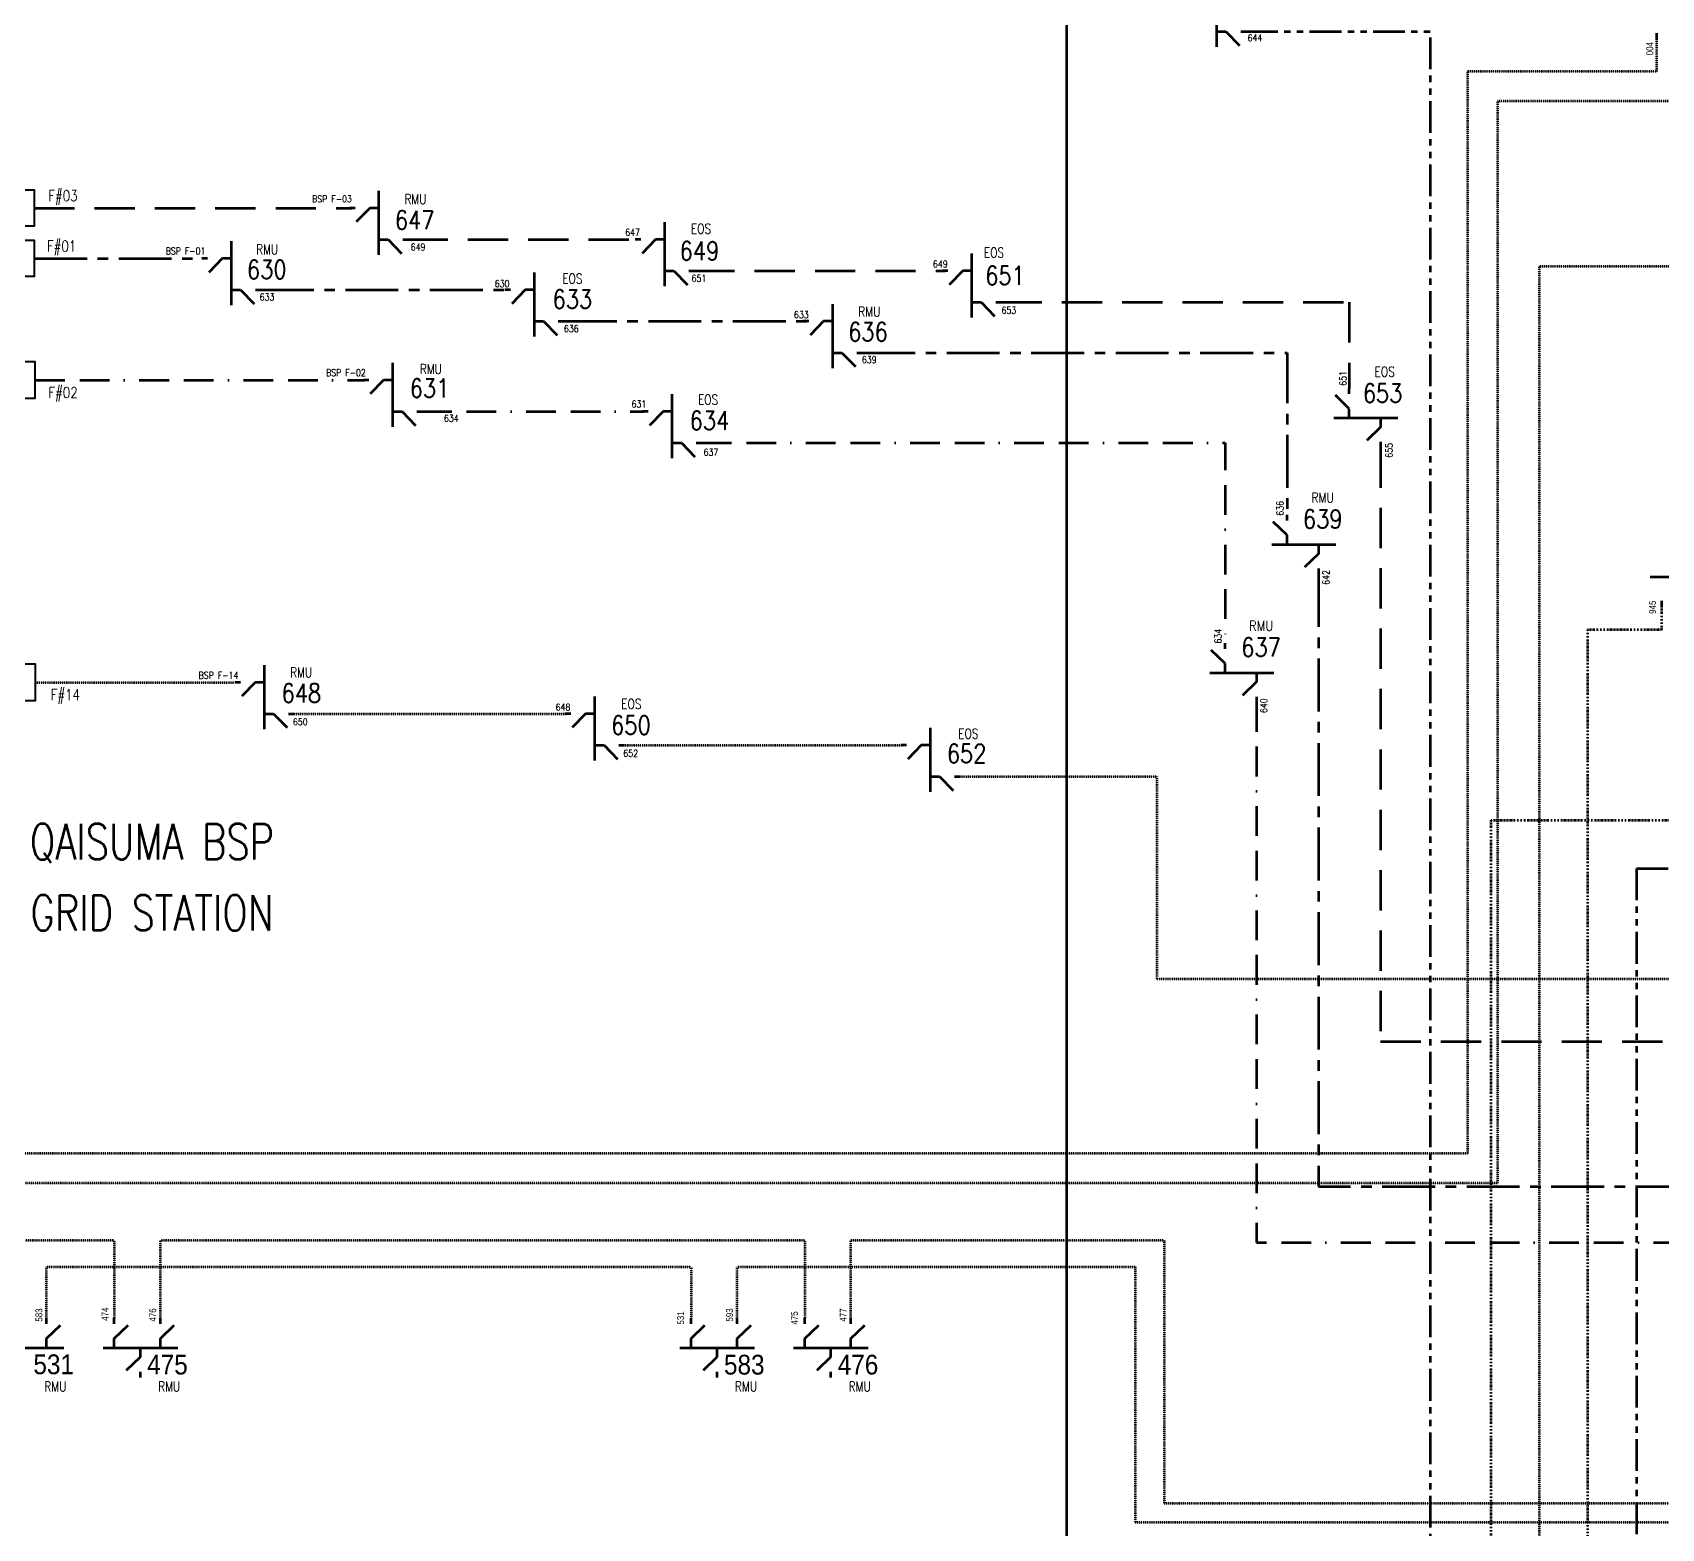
# Model space of a CAD drawing. Header units: metres. Extents: x 65984 to 144644, y -19036 to 23726.
# Drawn here: x 129252 to 130075, y 21272 to 22027 of the extents above; entities that cross this region are included whole.
import ezdxf
from ezdxf.enums import TextEntityAlignment as Align

# ---------------------------------------------------------------- set-up
doc = ezdxf.new("R2010")
doc.units = ezdxf.units.M
doc.header["$MEASUREMENT"] = 0
for name, pattern in [('( Border )', [1.75, 0.5, -0.25, 0.5, -0.25, 0, -0.25]), ('( Center )', [2, 1.25, -0.25, 0.25, -0.25]), ('( Phantom )', [2.5, 1.25, -0.25, 0.25, -0.25, 0.25, -0.25]), ('DGN Style 3', [0.013877, 0, -0.013877]), ('DGN Style 4', [1.6, 0.8, -0.4, 0, -0.4]), ('HIDDEN2', [2381.25, 1587.5, -793.75])]:
    doc.linetypes.add(name, pattern=pattern)
doc.layers.get('0').update_dxf_attribs({"color": 95, "lineweight": 40})
for name, color, linetype, lineweight in [('d_eos', 111, 'Continuous', 40), ('d_eos no', 121, 'Continuous', 40), ('d_ug cable', 95, 'Continuous', 40), ('FDR  1  16', 234, 'Continuous', 40), ('GRID STATION  04', 7, 'Continuous', 40), ('Level 37', 7, 'Continuous', 0), ('O H MAIN FEEDER', 4, 'Continuous', 100)]:
    doc.layers.add(name, color=color, linetype=linetype, lineweight=lineweight)
doc.styles.add('Style-Arial', font='arial.ttf')
doc.styles.add('Style-msdefault', font='msdefault.shx')
doc.styles.add('Style-simplex', font='simplex.shx')
doc.styles.add('Style-STANDARD', font='STANDARD.shx')

# ---------------------------------------------------------------- blocks, each defined once
blk = doc.blocks.new('*U819')
at = {"layer": 'd_eos', "color": 7, "linetype": 'Continuous', "lineweight": 211, "ltscale": 0.638341}
for p, q in [((-0.01, -16.17), (-0.01, 16.15)), ((-12.1, 7.43), (-14.92, 7.43)), ((-4.66, 7.43), (-11.45, 0.43)), ((-0.01, 7.43), (-4.66, 7.43)), ((-0.01, -8.42), (4.64, -8.42)), ((4.64, -8.42), (11.44, -15.43)), ((12.09, -8.42), (14.91, -8.42))]:
    blk.add_line(p, q, dxfattribs=at)

msp = doc.modelspace()

# ---------------------------------------------------------------- linework, layer by layer
at = {"color": 7, "linetype": 'HIDDEN2', "lineweight": 70, "ltscale": 0.012803}
for p, q in [((129253.14, 21938.71), (129413.61, 21938.71)), ((129441.67, 21922.85), (129557.37, 21922.85))]:
    msp.add_line(p, q, dxfattribs=at)
at = {"color": 222, "linetype": '( Border )', "lineweight": 140, "ltscale": 30, "true_color": 0xc71585}
for p, q in [((129253.62, 21851.87), (129419.86, 21851.87)), ((129448.97, 21836.01), (129560.95, 21836.01))]:
    msp.add_line(p, q, dxfattribs=at)
at = {"color": 134, "linetype": 'DGN Style 3', "lineweight": 140}
for p, q in [((129253.87, 21699.27), (129353.88, 21699.27)), ((129384.25, 21683.41), (129522.05, 21683.41)), ((129551.17, 21667.55), (129691.96, 21667.55))]:
    msp.add_line(p, q, dxfattribs=at)
at = {"color": 22, "linetype": '( Phantom )', "lineweight": 100, "ltscale": 12.802868}
msp.add_line((130062.23, 21605.24), (130062.23, 20722.38), dxfattribs=at)
at = {"color": 251, "linetype": '( Phantom )', "lineweight": 70, "ltscale": 12.802868, "flags": 128}
msp.add_lwpolyline([(129865.23, 22027.88), (129958.14, 22027.88), (129958.14, 21159.68), (130224.3, 21159.68), (130224.3, 20994.58)], dxfattribs=at)
at = {"color": 7, "linetype": 'HIDDEN2', "lineweight": 70, "ltscale": 0.012803}
for points in [[(129586.48, 21906.99), (129713.19, 21906.99), (129713.19, 21906.99)], [(129741.6, 21891.13), (129917.22, 21891.13), (129917.22, 21847.7)], [(129933.07, 21817.87), (129933.07, 21517.9), (130128.96, 21517.9)]]:
    msp.add_lwpolyline(points, dxfattribs=at)
at = {"color": 222, "linetype": '( Border )', "lineweight": 140, "ltscale": 30, "true_color": 0xc71585, "flags": 128}
for points in [[(129590.27, 21820.15), (129854.5, 21820.15), (129854.5, 21718.87)], [(129870.35, 21689.32), (129870.35, 21416.42), (130133.01, 21416.42)]]:
    msp.add_lwpolyline(points, dxfattribs=at)
at = {"color": 7, "linetype": 'DGN Style 4', "lineweight": 140, "flags": 128}
msp.add_lwpolyline([(130074.87, 21738.03), (130074.87, 21725.73), (130037.56, 21725.73), (130037.56, 20769.69), (129964.68, 20769.69), (129964.68, 20776.74)], dxfattribs=at)
at = {"color": 134, "linetype": 'DGN Style 3', "lineweight": 140, "flags": 128}
msp.add_lwpolyline([(129720.62, 21651.69), (129820.01, 21651.69), (129820.01, 21549.52), (130211.55, 21549.52)], dxfattribs=at)
at = {"color": 251, "linetype": 'DGN Style 4', "lineweight": 140, "flags": 128}
msp.add_lwpolyline([(129988.9, 20848.89), (129988.9, 21629.74), (130140.3, 21629.74), (130140.3, 21635.93)], dxfattribs=at)
at = {"color": 22, "linetype": '( Phantom )', "lineweight": 100, "ltscale": 12.802868, "flags": 128}
msp.add_lwpolyline([(130062.23, 21605.24), (130154.36, 21605.24), (130154.36, 21597.66)], dxfattribs=at)
at = {"layer": 'd_eos', "color": 7, "linetype": 'Continuous', "lineweight": 211, "ltscale": 0.638341}
for p, q in [((130072.37, 22026.99), (130072.37, 22024.16)), ((130069.2, 21752.48), (130110.61, 21752.48)), ((130074.87, 21740.38), (130074.87, 21737.56)), ((129293.57, 21375.39), (129293.57, 21378.22)), ((129316.87, 21375.39), (129316.87, 21378.22)), ((129642.3, 21375.39), (129642.3, 21378.22)), ((129665.59, 21375.39), (129665.59, 21378.22)), ((129293.57, 21367.95), (129300.58, 21374.74)), ((129316.87, 21367.95), (129323.87, 21374.74)), ((129642.3, 21367.95), (129649.3, 21374.74)), ((129665.59, 21367.95), (129672.59, 21374.74)), ((129287.9, 21363.3), (129325.59, 21363.3)), ((129293.57, 21363.3), (129293.57, 21367.95)), ((129306.6, 21363.3), (129306.6, 21358.65)), ((129316.87, 21363.3), (129316.87, 21367.95)), ((129636.63, 21363.3), (129674.31, 21363.3)), ((129642.3, 21363.3), (129642.3, 21367.95)), ((129655.33, 21363.3), (129655.33, 21358.65)), ((129665.59, 21363.3), (129665.59, 21367.95)), ((129306.6, 21358.65), (129299.6, 21351.85)), ((129655.33, 21358.65), (129648.32, 21351.85)), ((129306.6, 21351.21), (129306.6, 21348.38)), ((129655.32, 21351.21), (129655.32, 21348.38))]:
    msp.add_line(p, q, dxfattribs=at)
at = {"layer": 'd_eos', "color": 6, "linetype": 'Continuous', "lineweight": 211, "ltscale": 0.638341}
for p, q in [((129259.42, 21375.39), (129259.42, 21378.22)), ((129584.85, 21375.39), (129584.85, 21378.22)), ((129608.15, 21375.39), (129608.15, 21378.22)), ((129259.42, 21367.95), (129266.43, 21374.74)), ((129584.85, 21367.95), (129591.86, 21374.74)), ((129608.15, 21367.95), (129615.15, 21374.74)), ((129230.46, 21363.3), (129268.14, 21363.3)), ((129259.42, 21363.3), (129259.42, 21367.95)), ((129579.18, 21363.3), (129616.87, 21363.3)), ((129584.85, 21363.3), (129584.85, 21367.95)), ((129597.88, 21363.3), (129597.88, 21358.65)), ((129608.15, 21363.3), (129608.15, 21367.95)), ((129597.88, 21358.65), (129590.88, 21351.85)), ((129597.88, 21351.21), (129597.88, 21348.38))]:
    msp.add_line(p, q, dxfattribs=at)
at = {"layer": 'd_ug cable', "color": 220, "linetype": 'DGN Style 3', "lineweight": 140}
msp.add_line((130013.07, 21909.45), (130386.04, 21909.45), dxfattribs=at)
at = {"layer": 'd_ug cable', "color": 18, "linetype": 'DGN Style 3', "lineweight": 100, "flags": 128}
msp.add_lwpolyline([(130126.21, 22024.16), (130126.21, 21992.7), (129992.02, 21992.7), (129992.02, 21446.43), (128861.34, 21446.43), (128861.34, 21490.67)], dxfattribs=at)
at = {"layer": 'd_ug cable', "color": 30, "linetype": 'DGN Style 3', "lineweight": 100, "flags": 128}
msp.add_lwpolyline([(130072.37, 22024.16), (130072.37, 22007.7), (129977.02, 22007.7), (129977.02, 21461.43), (128947.9, 21461.43), (128947.9, 21492.09)], dxfattribs=at)
at = {"layer": 'd_ug cable', "color": 220, "linetype": 'DGN Style 3', "lineweight": 140, "flags": 128}
msp.add_lwpolyline([(130013.07, 21909.45), (130013.07, 20628.21), (129992.75, 20628.21), (129992.75, 20612.34)], dxfattribs=at)
at = {"layer": 'd_ug cable', "color": 194, "linetype": 'DGN Style 3', "lineweight": 100, "flags": 128}
for points in [[(129081.9, 21851.26), (129081.9, 21417.66), (129293.57, 21417.66), (129293.57, 21378.22)], [(129316.87, 21378.22), (129316.87, 21417.66), (129642.3, 21417.66), (129642.3, 21378.22)], [(129665.59, 21378.22), (129665.59, 21417.66), (129823.68, 21417.66), (129823.68, 21284.9), (130372.74, 21284.9), (130372.74, 21301.77)]]:
    msp.add_lwpolyline(points, dxfattribs=at)
at = {"layer": 'd_ug cable', "color": 6, "linetype": 'DGN Style 3', "lineweight": 100, "flags": 128}
for points in [[(129259.42, 21378.22), (129259.42, 21404.14), (129584.85, 21404.14), (129584.85, 21378.22)], [(129608.15, 21378.22), (129608.15, 21404.14), (129809.06, 21404.14), (129809.06, 21275.28), (130315.3, 21275.28), (130315.3, 21301.77)]]:
    msp.add_lwpolyline(points, dxfattribs=at)
at = {"layer": 'FDR  1  16', "color": 114, "linetype": '( Center )', "lineweight": 70, "ltscale": 21.338113}
for p, q in [((129253.14, 21913.27), (129338.06, 21913.27)), ((129367.65, 21897.42), (129491.68, 21897.42))]:
    msp.add_line(p, q, dxfattribs=at)
at = {"layer": 'FDR  1  16', "color": 114, "linetype": '( Center )', "lineweight": 70, "ltscale": 21.338113, "flags": 128}
for points in [[(129520.64, 21881.56), (129647.11, 21881.56)], [(129671.32, 21865.7), (129885.86, 21865.7), (129885.86, 21783.78)], [(129901.71, 21753.94), (129901.71, 21444.72), (130211.65, 21444.72), (130211.65, 21444.72)]]:
    msp.add_lwpolyline(points, dxfattribs=at)
at = {"layer": 'GRID STATION  04', "color": 1, "linetype": 'Continuous', "lineweight": 40, "ltscale": 0.588932, "flags": 128}
msp.add_lwpolyline([(129234.77, 21947.89), (129253.14, 21947.89), (129253.14, 21929.52), (129234.77, 21929.52)], close=True, dxfattribs=at)
at = {"layer": 'GRID STATION  04', "color": 114, "linetype": 'Continuous', "lineweight": 40, "ltscale": 0.588932, "flags": 128}
msp.add_lwpolyline([(129234.77, 21922.46), (129253.14, 21922.46), (129253.14, 21904.09), (129234.77, 21904.09)], close=True, dxfattribs=at)
at = {"layer": 'GRID STATION  04', "color": 222, "linetype": 'Continuous', "lineweight": 40, "ltscale": 0.588932, "true_color": 0xc71585, "flags": 128}
msp.add_lwpolyline([(129235.25, 21842.68), (129253.62, 21842.68), (129253.62, 21861.05), (129235.25, 21861.05)], close=True, dxfattribs=at)
at = {"layer": 'GRID STATION  04', "color": 134, "linetype": 'Continuous', "lineweight": 40, "ltscale": 0.588932, "flags": 128}
msp.add_lwpolyline([(129235.5, 21690.08), (129253.87, 21690.08), (129253.87, 21708.45), (129235.5, 21708.45)], close=True, dxfattribs=at)
at = {"layer": 'O H MAIN FEEDER', "color": 5, "lineweight": 211, "ltscale": 0.426762}
msp.add_line((129774.36, 22351.15), (129774.36, 21136.06), dxfattribs=at)

# ---------------------------------------------------------------- block references
at = {"layer": 'd_eos', "color": 7, "linetype": 'Continuous', "lineweight": 211, "ltscale": 0.638341}
for p in [(129850.33, 22036.3), (129427.25, 21931.27), (129571.57, 21915.42), (129352.74, 21905.84), (129726.69, 21899.56), (129505.73, 21889.98), (129656.41, 21874.13), (129434.27, 21844.43), (129575.36, 21828.58), (129369.39, 21691.83), (129536.26, 21675.98), (129705.71, 21660.12)]:
    msp.add_blockref('*U819', p, dxfattribs=at)
at = {"layer": 'd_eos', "color": 7, "linetype": 'Continuous', "lineweight": 211, "ltscale": 0.638341, "extrusion": (0, 0, -1), "rotation": 90.00000000000006}
for p in [(-129925.64, 21832.79), (-129894.28, 21768.86), (-129862.92, 21704.14)]:
    msp.add_blockref('*U819', p, dxfattribs=at)

# ---------------------------------------------------------------- texts
at = {"layer": 'd_eos no', "color": 7, "linetype": 'Continuous', "lineweight": 140, "style": 'Style-Arial', "width": 0.88}
for s, p in [('475', (129310.17, 21349.83)), ('476', (129658.9, 21349.79))]:
    msp.add_text(s, height=10, dxfattribs=at).set_placement(p)
at = {"layer": 'd_eos no', "color": 6, "linetype": 'Continuous', "lineweight": 140, "style": 'Style-Arial', "width": 0.88}
msp.add_text('583', height=10, dxfattribs=at).set_placement((129601.46, 21349.79))
at = {"layer": 'd_eos no', "color": 6, "linetype": 'Continuous', "lineweight": 140, "insert": (129252.73, 21349.83), "char_height": 10, "attachment_point": 7, "style": 'Style-STANDARD'}
msp.add_mtext('\\fArial|b0|i0|c178178|p39;\\H1x;\\W0.88;531\\P', dxfattribs=at)
at = {"layer": 'GRID STATION  04', "color": 1, "linetype": 'Continuous', "lineweight": 40, "style": 'Style-STANDARD', "width": 0.866667}
msp.add_text('F#03', height=5.511, dxfattribs=at).set_placement((129267.66, 21944.95), align=Align.MIDDLE_CENTER)
at = {"layer": 'GRID STATION  04', "color": 114, "linetype": 'Continuous', "lineweight": 40, "style": 'Style-STANDARD', "width": 0.866667}
msp.add_text('F#01', height=5.511, dxfattribs=at).set_placement((129266.99, 21919.52), align=Align.MIDDLE_CENTER)
at = {"layer": 'GRID STATION  04', "color": 222, "linetype": 'Continuous', "lineweight": 40, "true_color": 0xc71585, "style": 'Style-STANDARD', "width": 0.866667}
msp.add_text('F#02', height=5.511, dxfattribs=at).set_placement((129267.7, 21845.62), align=Align.MIDDLE_CENTER)
at = {"layer": 'GRID STATION  04', "color": 134, "linetype": 'Continuous', "lineweight": 40, "style": 'Style-STANDARD', "width": 0.866667}
msp.add_text('F#14', height=5.511, dxfattribs=at).set_placement((129268.86, 21693.02), align=Align.MIDDLE_CENTER)
at = {"layer": 'Level 37', "color": 7, "linetype": 'Continuous', "lineweight": 53}
for s, height, style, width, p in [('644', 3.489, 'Style-STANDARD', 0.909091, (129869.64, 22024.66)), ('BSP F-03', 3.489, 'Style-STANDARD', 0.909091, (129403.53, 21943.37)), ('RMU', 4.993, 'Style-STANDARD', 0.854701, (129445.67, 21943.2)), ('EOS', 4.993, 'Style-STANDARD', 0.854701, (129589.84, 21928.26)), ('647', 3.489, 'Style-STANDARD', 0.909091, (129555.29, 21926.41)), ('BSP F-01', 3.489, 'Style-STANDARD', 0.909091, (129329.58, 21917.03)), ('RMU', 4.993, 'Style-STANDARD', 0.854701, (129370.79, 21917.85)), ('649', 3.489, 'Style-STANDARD', 0.909091, (129447, 21919.11)), ('EOS', 4.993, 'Style-STANDARD', 0.854701, (129737.79, 21916.25)), ('EOS', 4.993, 'Style-STANDARD', 0.854701, (129524.95, 21903.13)), ('651', 3.489, 'Style-STANDARD', 0.909091, (129588.82, 21903.25)), ('649', 3.489, 'Style-STANDARD', 0.909091, (129710.72, 21910.54)), ('630', 3.489, 'Style-STANDARD', 0.909091, (129489.44, 21900.56)), ('633', 3.489, 'Style-STANDARD', 0.909091, (129370.72, 21893.76)), ('RMU', 4.993, 'Style-STANDARD', 0.854701, (129674.85, 21886.43)), ('653', 3.489, 'Style-STANDARD', 0.909091, (129745.35, 21887.13)), ('633', 3.489, 'Style-STANDARD', 0.909091, (129640.54, 21884.86)), ('636', 3.489, 'Style-STANDARD', 0.909091, (129524.38, 21877.82)), ('639', 3.489, 'Style-STANDARD', 0.909091, (129674.83, 21862.24)), ('BSP F-02', 3.489, 'Style-STANDARD', 0.909091, (129410.57, 21855.57)), ('RMU', 4.993, 'Style-STANDARD', 0.854701, (129453.46, 21857.47)), ('EOS', 4.993, 'Style-STANDARD', 0.854701, (129935.09, 21856.06)), ('631', 3.489, 'Style-STANDARD', 0.909091, (129558.51, 21839.74)), ('EOS', 4.993, 'Style-STANDARD', 0.854701, (129593.46, 21842.05)), ('634', 3.489, 'Style-STANDARD', 0.909091, (129463.78, 21832.53)), ('637', 3.489, 'Style-STANDARD', 0.909091, (129594.89, 21815.46)), ('RMU', 4.993, 'Style-STANDARD', 0.854701, (129903.79, 21792.52)), ('RMU', 4.993, 'Style-simplex', 0.854701, (129872.76, 21727.83)), ('BSP F-14', 3.489, 'Style-STANDARD', 0.909091, (129346.22, 21702.78)), ('RMU', 4.993, 'Style-STANDARD', 0.854701, (129387.95, 21704.26)), ('EOS', 4.993, 'Style-STANDARD', 0.854701, (129554.67, 21688.4)), ('648', 3.489, 'Style-STANDARD', 0.909091, (129520.18, 21686.74)), ('650', 3.489, 'Style-STANDARD', 0.909091, (129387.5, 21679.33)), ('EOS', 4.993, 'Style-STANDARD', 0.854701, (129724.83, 21673.32)), ('652', 3.489, 'Style-STANDARD', 0.909091, (129554.37, 21663.48)), ('RMU', 4.993, 'Style-STANDARD', 0.854701, (129321.31, 21343.78)), ('RMU', 4.993, 'Style-STANDARD', 0.854701, (129670.03, 21343.78))]:
    msp.add_text(s, height=height, dxfattribs=dict(at, style=style, width=width)).set_placement(p, align=Align.MIDDLE_CENTER)
at = {"layer": 'Level 37', "color": 7, "linetype": 'Continuous', "lineweight": 53, "style": 'Style-msdefault', "width": 0.857143}
for s, p in [('004', (130067.26, 22015.85)), ('945', (130068.63, 21733.85))]:
    msp.add_text(s, height=3.5, rotation=90, dxfattribs=at).set_placement(p, align=Align.TOP_LEFT)
at = {"layer": 'Level 37', "color": 7, "linetype": 'Continuous', "lineweight": 120, "style": 'Style-STANDARD', "width": 0.909091}
for s, p in [('647', (129445.27, 21932.69)), ('649', (129589.11, 21917.11)), ('630', (129370.59, 21907.73)), ('651', (129743.37, 21904.65)), ('633', (129524.95, 21892.71)), ('636', (129674.16, 21876.25)), ('631', (129452.79, 21847.75)), ('653', (129934.08, 21845.25)), ('634', (129594.16, 21831.47)), ('639', (129903.85, 21781.73)), ('637', (129872.7, 21717)), ('648', (129388.08, 21693.87)), ('650', (129554.47, 21677.69)), ('652', (129724, 21663.32))]:
    msp.add_text(s, height=9.389, dxfattribs=at).set_placement(p, align=Align.MIDDLE_CENTER)
at = {"layer": 'Level 37', "color": 7, "linetype": 'Continuous', "lineweight": 53, "style": 'Style-STANDARD', "width": 0.909091}
for s, p in [('651', (129914.08, 21852.71)), ('655', (129937.25, 21816.39)), ('636', (129882.29, 21787.14)), ('642', (129905.44, 21752.2)), ('634', (129850.94, 21722.56)), ('640', (129874.08, 21687.47))]:
    msp.add_text(s, height=3.489, rotation=90, dxfattribs=at).set_placement(p, align=Align.MIDDLE_CENTER)
at = {"layer": 'Level 37', "color": 6, "linetype": 'Continuous', "lineweight": 53, "style": 'Style-msdefault', "width": 0.857143}
for s, p in [('583', (129253.77, 21383.21)), ('531', (129577.84, 21381.7)), ('593', (129602.5, 21383.21))]:
    msp.add_text(s, height=3.5, rotation=90, dxfattribs=at).set_placement(p, align=Align.TOP_RIGHT)
at = {"layer": 'Level 37', "color": 7, "linetype": 'Continuous', "lineweight": 53, "style": 'Style-msdefault', "width": 0.857143}
for s, p in [('474', (129287.16, 21383.65)), ('476', (129311.22, 21383.21)), ('475', (129635.28, 21381.7)), ('477', (129659.94, 21383.21))]:
    msp.add_text(s, height=3.5, rotation=90, dxfattribs=at).set_placement(p, align=Align.TOP_RIGHT)
at = {"layer": 'Level 37', "color": 6, "linetype": 'Continuous', "lineweight": 53, "style": 'Style-STANDARD', "width": 0.854701}
for p in [(129263.86, 21343.78), (129612.59, 21343.78)]:
    msp.add_text('RMU', height=4.993, dxfattribs=at).set_placement(p, align=Align.MIDDLE_CENTER)
at = {"layer": 'Level 37', "color": 7, "linetype": 'Continuous', "lineweight": 120, "insert": (129312.56, 21600.86), "char_height": 17.9389, "attachment_point": 5, "line_spacing_factor": 1.2, "style": 'Style-STANDARD'}
msp.add_mtext('\\H1x;\\W0.837973;QAISUMA BSP \\PGRID STATION', dxfattribs=at)

doc.saveas('drawing.dxf')
